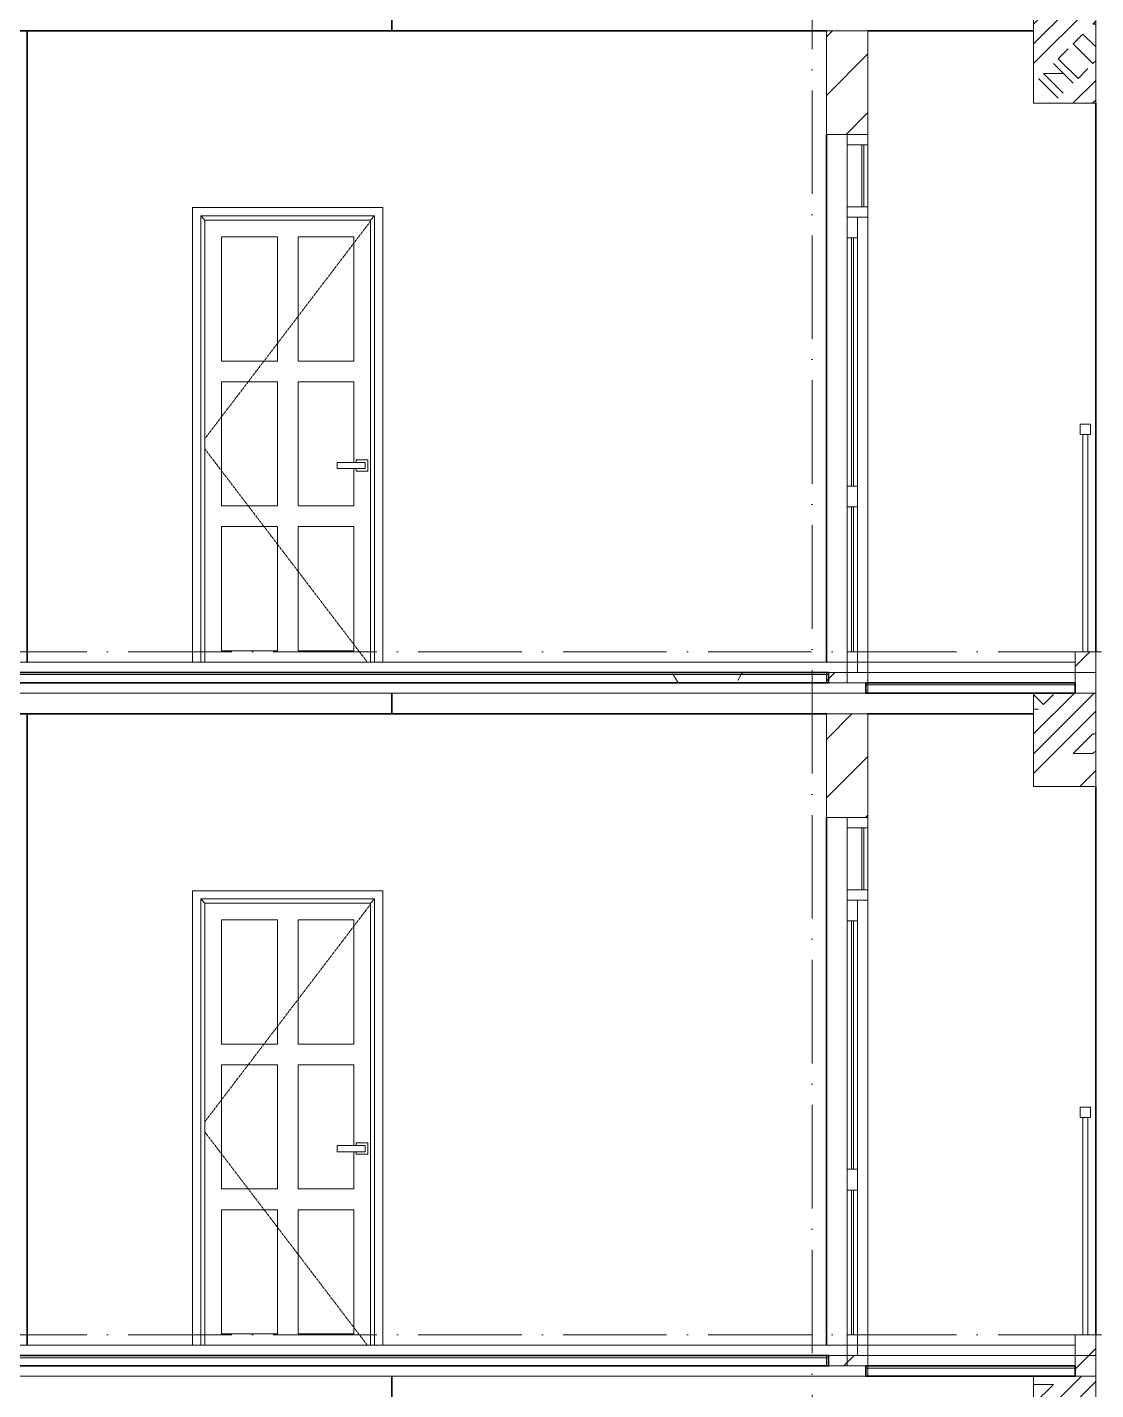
# Model space of a CAD drawing. Header units: millimetres. Extents: x -12680 to 112808, y -16580 to 93550.
# Drawn here: x 35841 to 41001, y 61235 to 67817 of the extents above; entities that cross this region are included whole.
import ezdxf

# ---------------------------------------------------------------- set-up
doc = ezdxf.new("R2010")
doc.units = ezdxf.units.MM
doc.linetypes.add('Dash 1_16__2_', pattern=[3.175, 1.5875, -1.5875])
doc.linetypes.add('Grid Line', pattern=[14, 10, -2, 0, -2])
for name, color, linetype, lineweight in [('A-DOOR', 31, 'Continuous', 9), ('A-FLOR-HRAL', 41, 'Continuous', 5), ('A-FLOR-MCUT', 3, 'Continuous', 9), ('CUA', 31, 'Continuous', 9), ('HATCH-TUONG', 152, 'Continuous', 9), ('NET CAT', 3, 'Continuous', 5), ('NET CATConcrete', 3, 'Continuous', 5), ('NET THAY 2', 55, 'Continuous', 5), ('NET-CAT', 3, 'Continuous', 9), ('NET-THAY', 2, 'Continuous', 15), ('TRUC', 225, 'Continuous', 5)]:
    doc.layers.add(name, color=color, linetype=linetype, lineweight=lineweight)
pattern_1 = [(0, (41462.07, 40400), (1625.6, 406.4), [67.056, -1152.144, 67.056, -1152.144, -6502.4]), (0, (41462.07, 40400), (1625.6, 406.4), [-2438.4, 67.056, -2371.344, 67.056, -1152.144, -2844.8]), (0, (41462.07, 40400), (1625.6, 406.4), [-6096, 67.056, -745.744, 67.056, -1964.944]), (120, (42071.68, 40603.2), (-1164.753, 1204.611), [67.056, -1152.144, 67.056, -7654.544]), (120, (42071.68, 40603.2), (-1164.753, 1204.611), [-1286.256, -1152.144, 67.056, -2371.344, -4064]), (120, (42071.68, 40603.2), (-1164.753, 1204.611), [-4876.8, 67.056, -1152.144, 67.056, -2777.744]), (120, (42071.68, 40603.2), (-1164.753, 1204.611), [-6163.056, -745.744, 67.056, -1964.944]), (240, (42274.88, 41416), (-460.847, -1611.011), [67.056, -1152.144, 67.056, -7654.544]), (240, (42274.88, 41416), (-460.847, -1611.011), [-1286.256, -1152.144, 67.056, -2371.344, -4064]), (240, (42274.88, 41416), (-460.847, -1611.011), [-4876.8, 67.056, -1152.144, 67.056, -2777.744]), (240, (42274.88, 41416), (-460.847, -1611.011), [-6163.056, -745.744, 67.056, -1964.944])]
pattern_2 = [(45, (41462.07, 40400), (-141.4214, 141.4214), [])]
pattern_3 = [(45, (41557.3, 40400), (-476.246, 476.246), []), (45, (41652.6, 40400), (-476.246, 476.246), []), (45, (41462.1, 40400), (-476.246, 476.246), []), (45, (41938.3, 40400), (-476.246, 476.246), []), (45, (42033.6, 40400), (-476.246, 476.246), []), (0, (41843.1, 40495.25), (0, 952.5), [95.25, -857.25]), (0, (41938.3, 40590.5), (0, 952.5), [95.25, -857.25]), (45, (41843.1, 40495.25), (0, 952.491), [134.684, -1212.342]), (45, (41938.3, 40495.25), (0, 952.491), [134.684, -1212.342]), (0, (41843.1, 40495.25), (0, 952.5), [95.25, -857.25]), (90, (41366.8, 40495.25), (-952.5, 6e-14), [95.25, -857.25]), (90, (41462.1, 40495.25), (-952.5, 6e-14), [190.5, -762]), (45, (41366.8, 40590.5), (0, 952.491), [134.684, -1212.342]), (90, (42224.1, 40781), (-952.5, 6e-14), [95.25, -857.25]), (0, (42128.8, 40781), (0, 952.5), [95.25, -857.25]), (45, (42128.8, 40781), (0, 952.491), [134.684, -1212.342]), (0, (42319.3, 40495.25), (0, 952.5), [95.25, -857.25]), (0, (42319.3, 40971.5), (0, 952.5), [95.25, -857.25]), (90, (42509.8, 41066.75), (-952.5, 6e-14), [95.25, -857.25]), (45, (42319.3, 40971.5), (0, 952.491), [269.367, -1077.66]), (45, (42414.6, 40971.5), (0, 952.491), [134.684, -1212.342]), (45, (42605.1, 41162), (0, 952.491), [134.684, -1212.342]), (0, (42605.1, 41257.25), (0, 952.5), [95.25, -857.25]), (90, (42605.1, 41162), (-952.5, 6e-14), [95.25, -857.25]), (0, (41938.3, 41162), (0, 952.5), [95.25, -857.25]), (0, (42128.8, 41257.25), (0, 952.5), [95.25, -857.25]), (90, (42033.6, 41162), (-952.5, 6e-14), [95.25, -857.25]), (90, (42128.8, 41162), (-952.5, 6e-14), [95.25, -857.25]), (45, (41938.3, 41162), (0, 952.491), [134.684, -1212.342]), (45, (42128.8, 41162), (0, 952.491), [134.684, -1212.342]), (135, (41581.06, 40614.8), (-952.491, 6e-14), [134.684, -1212.342]), (135, (41700.2, 40733.4), (-952.491, 6e-14), [134.684, -1212.342]), (135, (41771.64, 40804.8), (-952.491, 6e-14), [134.684, -1212.342]), (135, (41795.45, 40828.6), (-952.491, 6e-14), [134.684, -1212.342]), (135, (41843.1, 40876.25), (-952.491, 6e-14), [134.684, -1212.342]), (135, (41866.9, 40900.06), (-952.491, 6e-14), [134.684, -1212.342]), (135, (41938.3, 40971.5), (-952.491, 6e-14), [134.684, -1212.342]), (135, (41985.95, 41019.1), (-952.491, 6e-14), [134.684, -1212.342]), (45, (41581.06, 40614.8), (0, 952.491), [95.25, -1251.776]), (45, (41700.2, 40733.4), (0, 952.491), [67.36, -1279.665]), (45, (41866.9, 40900.06), (0, 952.491), [67.36, -1279.665]), (45, (41771.64, 40995.3), (0, 952.491), [67.36, -1279.665]), (45, (41938.3, 40971.5), (0, 952.491), [67.36, -1279.665]), (45, (41843.1, 41066.75), (0, 952.491), [67.36, -1279.665]), (0, (41486.3, 40709.5), (0, 952.5), [190.043, -762.457]), (0, (41700.2, 40923.9), (0, 952.5), [95.25, -857.25])]

# ---------------------------------------------------------------- blocks, each defined once
blk = doc.blocks.new('ALC1807-ASCENT PLAZA-TANG DIEN HINH-TANG 5_rvt-12-MẶT CẮT B-B')
at = {"layer": 'NET-THAY', "color": 130, "lineweight": 35}
blk.add_line((37600.5, 61300), (37600.5, 61200), dxfattribs=at)
blk = doc.blocks.new('CUA PHONG NGU - Type 1-60190-MẶT CẮT B-B')
at = {"layer": 'A-DOOR', "color": 50}
for p, q in [((36779.2, 23305), (36779.2, 23905)), ((36779.2, 23905), (37048.2, 23905)), ((37048.2, 23905), (37048.2, 23305)), ((37148.2, 23305), (37148.2, 23905)), ((37148.2, 23905), (37417.2, 23905)), ((37417.2, 23905), (37417.2, 23305)), ((37048.2, 23305), (36779.2, 23305)), ((37417.2, 23305), (37148.2, 23305)), ((36779.2, 22605), (36779.2, 23205)), ((36779.2, 23205), (37048.2, 23205)), ((37048.2, 23205), (37048.2, 22605)), ((37148.2, 22605), (37148.2, 23205)), ((37148.2, 23205), (37417.2, 23205)), ((37417.2, 23205), (37417.2, 22815)), ((37417.2, 22785), (37417.2, 22605)), ((37048.2, 22605), (36779.2, 22605)), ((37417.2, 22605), (37148.2, 22605)), ((36779.2, 21905), (36779.2, 22505)), ((36779.2, 22505), (37048.2, 22505)), ((37048.2, 22505), (37048.2, 21905)), ((37148.2, 21905), (37148.2, 22505)), ((37148.2, 22505), (37417.2, 22505)), ((37417.2, 22505), (37417.2, 21905)), ((37048.2, 21905), (36779.2, 21905)), ((37417.2, 21905), (37148.2, 21905))]:
    blk.add_line(p, q, dxfattribs=at)
at = {"layer": 'CUA'}
for p, q in [((36638.2, 24046), (37558.2, 24046)), ((36638.2, 21850), (36638.2, 24046)), ((37558.2, 24046), (37558.2, 21850)), ((36698.2, 23986), (36678.2, 24006)), ((36678.2, 24006), (36678.2, 21850)), ((36678.2, 24006), (37518.2, 24006)), ((36698.2, 23986), (36698.2, 21850)), ((37498.2, 23986), (36698.2, 23986)), ((37498.2, 23986), (37518.2, 24006)), ((37498.2, 21850), (37498.2, 23986)), ((37518.2, 24006), (37518.2, 21850))]:
    blk.add_line(p, q, dxfattribs=at)
at = {"layer": 'CUA', "color": 50, "linetype": 'Dash 1_16__2_'}
for p, q in [((37498.2, 23980.1), (36698.2, 22929.9)), ((36698.2, 22880.1), (37483, 21850))]:
    blk.add_line(p, q, dxfattribs=at)
at = {"layer": 'CUA', "color": 50}
for p, q in [((37337.2, 22815), (37472.2, 22815)), ((37337.2, 22815), (37337.2, 22785)), ((37472.2, 22785), (37337.2, 22785)), ((37429.7, 22827.5), (37429.7, 22815)), ((37484.7, 22827.5), (37429.7, 22827.5)), ((37429.7, 22785), (37429.7, 22772.5)), ((37472.2, 22785), (37472.2, 22815)), ((37484.7, 22772.5), (37484.7, 22827.5)), ((37429.7, 22772.5), (37484.7, 22772.5))]:
    blk.add_line(p, q, dxfattribs=at)
blk = doc.blocks.new('CUA LO GIA - DB6-202766-MẶT CẮT B-B')
at = {"layer": 'CUA', "color": 50}
for p, q in [((39900.5, 24400), (39800.5, 24400)), ((39800.5, 24400), (39800.5, 24350)), ((39900.5, 24350), (39900.5, 24400)), ((39800.5, 24350), (39900.5, 24350)), ((39800.5, 24350), (39800.5, 24050)), ((39880.5, 24350), (39870.5, 24350)), ((39870.5, 24350), (39870.5, 24050)), ((39880.5, 24050), (39880.5, 24350)), ((39900.5, 24350), (39900.5, 24050)), ((39900.5, 24050), (39800.5, 24050)), ((39800.5, 24050), (39800.5, 24000)), ((39870.5, 24050), (39880.5, 24050)), ((39900.5, 24000), (39900.5, 24050)), ((39800.5, 24000), (39900.5, 24000)), ((39800.5, 24000), (39800.5, 23900)), ((39850.5, 24000), (39800.5, 24000)), ((39850.5, 23900), (39850.5, 24000)), ((39900.5, 21850), (39900.5, 24000)), ((39800.5, 23900), (39850.5, 23900)), ((39800.5, 22700), (39800.5, 23900)), ((39830.5, 23900), (39820.5, 23900)), ((39820.5, 23900), (39820.5, 22700)), ((39830.5, 22700), (39830.5, 23900)), ((39850.5, 22700), (39850.5, 23900)), ((39800.5, 22700), (39800.5, 22600)), ((39850.5, 22700), (39800.5, 22700)), ((39820.5, 22700), (39830.5, 22700)), ((39850.5, 22600), (39850.5, 22700)), ((39800.5, 22600), (39850.5, 22600)), ((39800.5, 21900), (39800.5, 22600)), ((39830.5, 22600), (39820.5, 22600)), ((39820.5, 22600), (39820.5, 21900)), ((39830.5, 21900), (39830.5, 22600)), ((39850.5, 21900), (39850.5, 22600)), ((39800.5, 21900), (39800.5, 21800)), ((39850.5, 21900), (39800.5, 21900)), ((39820.5, 21900), (39830.5, 21900)), ((39850.5, 21800), (39850.5, 21900)), ((39900.5, 21800), (39800.5, 21800)), ((39800.5, 21800), (39800.5, 21750)), ((39800.5, 21800), (39850.5, 21800)), ((39900.5, 21750), (39900.5, 21800)), ((39800.5, 21750), (39900.5, 21750))]:
    blk.add_line(p, q, dxfattribs=at)
blk = doc.blocks.new('Railing - 25mm-77671-MẶT CẮT B-B')
at = {"layer": 'NET THAY 2', "color": 50, "lineweight": 9}
for p, q in [((40938, 21900), (40938, 22950)), ((40963, 21900), (40963, 22950))]:
    blk.add_line(p, q, dxfattribs=at)
blk = doc.blocks.new('Railing - Railing-227133-MẶT CẮT B-B')
at = {"layer": 'A-FLOR-HRAL', "color": 50, "lineweight": 9}
for p, q in [((40975.5, 23000), (40925.5, 23000)), ((40925.5, 23000), (40925.5, 22950)), ((40975.5, 22950), (40975.5, 23000)), ((40925.5, 22950), (40975.5, 22950))]:
    blk.add_line(p, q, dxfattribs=at)
blk.add_blockref('Railing - 25mm-77671-MẶT CẮT B-B', (0, 0))
blk = doc.blocks.new('ALC1807-ASCENT PLAZA-TANG DIEN HINH-TANG 5_rvt-13-MẶT CẮT B-B')
at = {"layer": 'HATCH-TUONG'}
h = blk.add_hatch(dxfattribs=at)
h.set_pattern_fill('FP_50', color=50, style=0, pattern_type=2)
h.set_pattern_definition(pattern_2)
h.paths.add_polyline_path([(39700.5, 61350), (39900.5, 61350), (39900.5, 61400), (39700.5, 61400)], flags=0)
h.paths.add_polyline_path([(39700.5, 64000), (39900.5, 64000), (39900.5, 64500), (39700.5, 64500), (39700.5, 64366.5)], flags=0)
h = blk.add_hatch(dxfattribs=at)
h.set_pattern_fill('FP_50', color=50, style=0, pattern_type=2)
h.set_pattern_definition(pattern_2)
h.paths.add_polyline_path([(41000.5, 61300), (41000.5, 61500), (40900.5, 61500), (40900.5, 61300)], flags=0)
at = {"layer": 'NET CAT', "lineweight": 9}
h = blk.add_hatch(dxfattribs=at)
h.set_pattern_fill('FP_51', color=50, style=0, pattern_type=2)
h.set_pattern_definition(pattern_1)
h.paths.add_polyline_path([(38883.6, 61390), (39710.5, 61390), (39710.5, 61400), (34140.5, 61400), (34140.5, 61390), (37962.8, 61390)], flags=0)
h = blk.add_hatch(dxfattribs=at)
h.set_pattern_fill('FP_51', color=50, style=0, pattern_type=2)
h.set_pattern_definition(pattern_1)
h.paths.add_polyline_path([(38883.6, 61350), (39710.5, 61350), (39710.5, 61390), (34140.5, 61390), (34140.5, 61350), (37962.8, 61350)], flags=0)
at = {"layer": 'A-FLOR-MCUT', "color": 50}
for p, q in [((39710.5, 61390), (34140.5, 61390)), ((40900.5, 61340), (39890.5, 61340))]:
    blk.add_line(p, q, dxfattribs=at)
at = {"layer": 'NET-CAT', "color": 50}
for p, q in [((39900.5, 64500), (39700.5, 64500)), ((39700.5, 64500), (39700.5, 64000)), ((39900.5, 64000), (39900.5, 64500)), ((39700.5, 64000), (39900.5, 64000)), ((41000.5, 61500), (40900.5, 61500)), ((40900.5, 61500), (40900.5, 61300)), ((41000.5, 61300), (41000.5, 61500)), ((39900.5, 61400), (39700.5, 61400)), ((39700.5, 61400), (39700.5, 61350)), ((39700.5, 61350), (39900.5, 61350)), ((39900.5, 61350), (39900.5, 61400)), ((40900.5, 61300), (41000.5, 61300))]:
    blk.add_line(p, q, dxfattribs=at)
at = {"layer": 'NET-CAT', "color": 130, "lineweight": 35}
for p, q in [((39710.5, 61400), (34140.5, 61400)), ((34140.5, 61350), (39710.5, 61350)), ((39710.5, 61350), (39710.5, 61400)), ((40900.5, 61350), (39890.5, 61350)), ((39890.5, 61350), (39890.5, 61300)), ((40900.5, 61300), (40900.5, 61350)), ((39890.5, 61300), (40900.5, 61300))]:
    blk.add_line(p, q, dxfattribs=at)
at = {"layer": 'NET-THAY', "color": 130, "lineweight": 35}
for p, q in [((37600.5, 64600), (37600.5, 64500)), ((35840.5, 64500), (34840.5, 64500)), ((39700.5, 64500), (35840.5, 64500)), ((35840.5, 64500), (35840.5, 61450)), ((40700.5, 64500), (39900.5, 64500)), ((41000.5, 61500), (41000.5, 64150)), ((39700.5, 61450), (39700.5, 64000))]:
    blk.add_line(p, q, dxfattribs=at)
at = {"color": 130, "lineweight": 35}
for name in ['CUA LO GIA - DB6-202766-MẶT CẮT B-B', 'CUA PHONG NGU - Type 1-60190-MẶT CẮT B-B', 'Railing - Railing-227133-MẶT CẮT B-B']:
    blk.add_blockref(name, (0, 39600), dxfattribs=at)
blk = doc.blocks.new('ALC1807-ASCENT PLAZA-TANG DIEN HINH-TANG 5_rvt-14-MẶT CẮT B-B')
at = {"layer": 'HATCH-TUONG'}
h = blk.add_hatch(dxfattribs=at)
h.set_pattern_fill('FP_50', color=50, style=0, pattern_type=2)
h.set_pattern_definition(pattern_2)
h.paths.add_polyline_path([(39700.5, 64650), (39900.5, 64650), (39900.5, 64700), (39700.5, 64700)], flags=0)
h.paths.add_polyline_path([(39700.5, 67300), (39900.5, 67300), (39900.5, 67800), (39700.5, 67800), (39700.5, 67765.5)], flags=0)
h = blk.add_hatch(dxfattribs=at)
h.set_pattern_fill('FP_50', color=50, style=0, pattern_type=2)
h.set_pattern_definition(pattern_2)
h.paths.add_polyline_path([(41000.5, 64600), (41000.5, 64800), (40900.5, 64800), (40900.5, 64600)], flags=0)
at = {"layer": 'NET CAT', "lineweight": 9}
h = blk.add_hatch(dxfattribs=at)
h.set_pattern_fill('FP_51', color=50, style=0, pattern_type=2)
h.set_pattern_definition(pattern_1)
h.paths.add_polyline_path([(38883.6, 64690), (39710.5, 64690), (39710.5, 64700), (34140.5, 64700), (34140.5, 64690), (37962.8, 64690)], flags=0)
h = blk.add_hatch(dxfattribs=at)
h.set_pattern_fill('FP_51', color=50, style=0, pattern_type=2)
h.set_pattern_definition(pattern_1)
h.paths.add_polyline_path([(38883.6, 64650), (39710.5, 64650), (39710.5, 64690), (34140.5, 64690), (34140.5, 64650), (37962.8, 64650)], flags=0)
at = {"layer": 'A-FLOR-MCUT', "color": 50}
for p, q in [((39710.5, 64690), (34140.5, 64690)), ((40900.5, 64640), (39890.5, 64640))]:
    blk.add_line(p, q, dxfattribs=at)
at = {"layer": 'NET-CAT', "color": 50}
for p, q in [((39900.5, 67800), (39700.5, 67800)), ((39700.5, 67800), (39700.5, 67300)), ((39900.5, 67300), (39900.5, 67800)), ((39700.5, 67300), (39900.5, 67300)), ((41000.5, 64800), (40900.5, 64800)), ((40900.5, 64800), (40900.5, 64600)), ((41000.5, 64600), (41000.5, 64800)), ((39900.5, 64700), (39700.5, 64700)), ((39700.5, 64700), (39700.5, 64650)), ((39700.5, 64650), (39900.5, 64650)), ((39900.5, 64650), (39900.5, 64700)), ((40900.5, 64600), (41000.5, 64600))]:
    blk.add_line(p, q, dxfattribs=at)
at = {"layer": 'NET-CAT', "color": 130, "lineweight": 35}
for p, q in [((39710.5, 64700), (34140.5, 64700)), ((34140.5, 64650), (39710.5, 64650)), ((39710.5, 64650), (39710.5, 64700)), ((40900.5, 64650), (39890.5, 64650)), ((39890.5, 64650), (39890.5, 64600)), ((40900.5, 64600), (40900.5, 64650)), ((39890.5, 64600), (40900.5, 64600))]:
    blk.add_line(p, q, dxfattribs=at)
at = {"layer": 'NET-THAY', "color": 130, "lineweight": 35}
for p, q in [((37600.5, 67900), (37600.5, 67800)), ((35840.5, 67800), (34840.5, 67800)), ((39700.5, 67800), (35840.5, 67800)), ((35840.5, 67800), (35840.5, 64750)), ((40700.5, 67800), (39900.5, 67800)), ((41000.5, 64800), (41000.5, 67450)), ((39700.5, 64750), (39700.5, 67300))]:
    blk.add_line(p, q, dxfattribs=at)
at = {"color": 130, "lineweight": 35}
for name in ['CUA LO GIA - DB6-202766-MẶT CẮT B-B', 'CUA PHONG NGU - Type 1-60190-MẶT CẮT B-B', 'Railing - Railing-227133-MẶT CẮT B-B']:
    blk.add_blockref(name, (0, 42900), dxfattribs=at)

msp = doc.modelspace()

# ---------------------------------------------------------------- hatches: boundary and pattern name
at = {"layer": 'NET CATConcrete'}
h = msp.add_hatch(dxfattribs=at)
h.set_pattern_fill('FP_1', color=256, style=0, pattern_type=2)
h.set_pattern_definition(pattern_3)
h.paths.add_polyline_path([(40700.5, 67450), (41000.5, 67450), (41000.5, 67900), (40700.5, 67900), (40700.5, 67765.5)], flags=0)
h = msp.add_hatch(dxfattribs=at)
h.set_pattern_fill('FP_1', color=256, style=0, pattern_type=2)
h.set_pattern_definition(pattern_3)
h.paths.add_polyline_path([(40700.5, 64150), (41000.5, 64150), (41000.5, 64600), (40700.5, 64600), (40700.5, 64366.5)], flags=0)
h = msp.add_hatch(dxfattribs=at)
h.set_pattern_fill('FP_1', color=256, style=0, pattern_type=2)
h.set_pattern_definition(pattern_3)
h.paths.add_polyline_path([(40700.5, 60850), (41000.5, 60850), (41000.5, 61300), (40700.5, 61300), (40700.5, 60967.5)], flags=0)

# ---------------------------------------------------------------- linework, layer by layer
at = {"layer": 'NET CAT', "lineweight": 13}
for p, q in [((40700.5, 67900), (40700.5, 67450)), ((41000.5, 67450), (41000.5, 67900)), ((40700.5, 67450), (41000.5, 67450)), ((40700.5, 64600), (40700.5, 64150)), ((41000.5, 64150), (41000.5, 64600)), ((40700.5, 64150), (41000.5, 64150)), ((40700.5, 61300), (40700.5, 60850)), ((41000.5, 60850), (41000.5, 61300))]:
    msp.add_line(p, q, dxfattribs=at)
at = {"layer": 'NET CATConcrete'}
for p, q in [((41000.5, 64600), (40700.5, 64600)), ((41000.5, 61300), (40700.5, 61300))]:
    msp.add_line(p, q, dxfattribs=at)
at = {"layer": 'NET-CAT', "lineweight": 15}
for p, q in [((39900.5, 64750), (34050.5, 64750)), ((39900.5, 64750), (39900.5, 64600)), ((41000.5, 64700), (39900.5, 64700)), ((41000.5, 64600), (41000.5, 64700)), ((32350.5, 64600), (40700.5, 64600)), ((39900.5, 61450), (34050.5, 61450)), ((39900.5, 61450), (39900.5, 61300)), ((41000.5, 61400), (39900.5, 61400)), ((41000.5, 61300), (41000.5, 61400)), ((32350.5, 61300), (40700.5, 61300))]:
    msp.add_line(p, q, dxfattribs=at)
at = {"layer": 'NET-THAY', "lineweight": 9}
for p, q in [((39900.5, 64750), (40900.5, 64750)), ((40700.5, 64600), (41000.5, 64600)), ((39900.5, 61450), (40900.5, 61450)), ((40700.5, 61300), (41000.5, 61300))]:
    msp.add_line(p, q, dxfattribs=at)
at = {"layer": 'TRUC', "linetype": 'Grid Line', "ltscale": 50}
for p, q in [((39630.5, -7898.8), (39630.5, 91838.4)), ((-12679, 64800), (108517.8, 64800)), ((-12679, 61500), (108517.8, 61500))]:
    msp.add_line(p, q, dxfattribs=at)

# ---------------------------------------------------------------- block references
at = {"lineweight": 5}
for name in ['ALC1807-ASCENT PLAZA-TANG DIEN HINH-TANG 5_rvt-14-MẶT CẮT B-B', 'ALC1807-ASCENT PLAZA-TANG DIEN HINH-TANG 5_rvt-13-MẶT CẮT B-B', 'ALC1807-ASCENT PLAZA-TANG DIEN HINH-TANG 5_rvt-12-MẶT CẮT B-B']:
    msp.add_blockref(name, (0, 0), dxfattribs=at)

doc.saveas('drawing.dxf')
